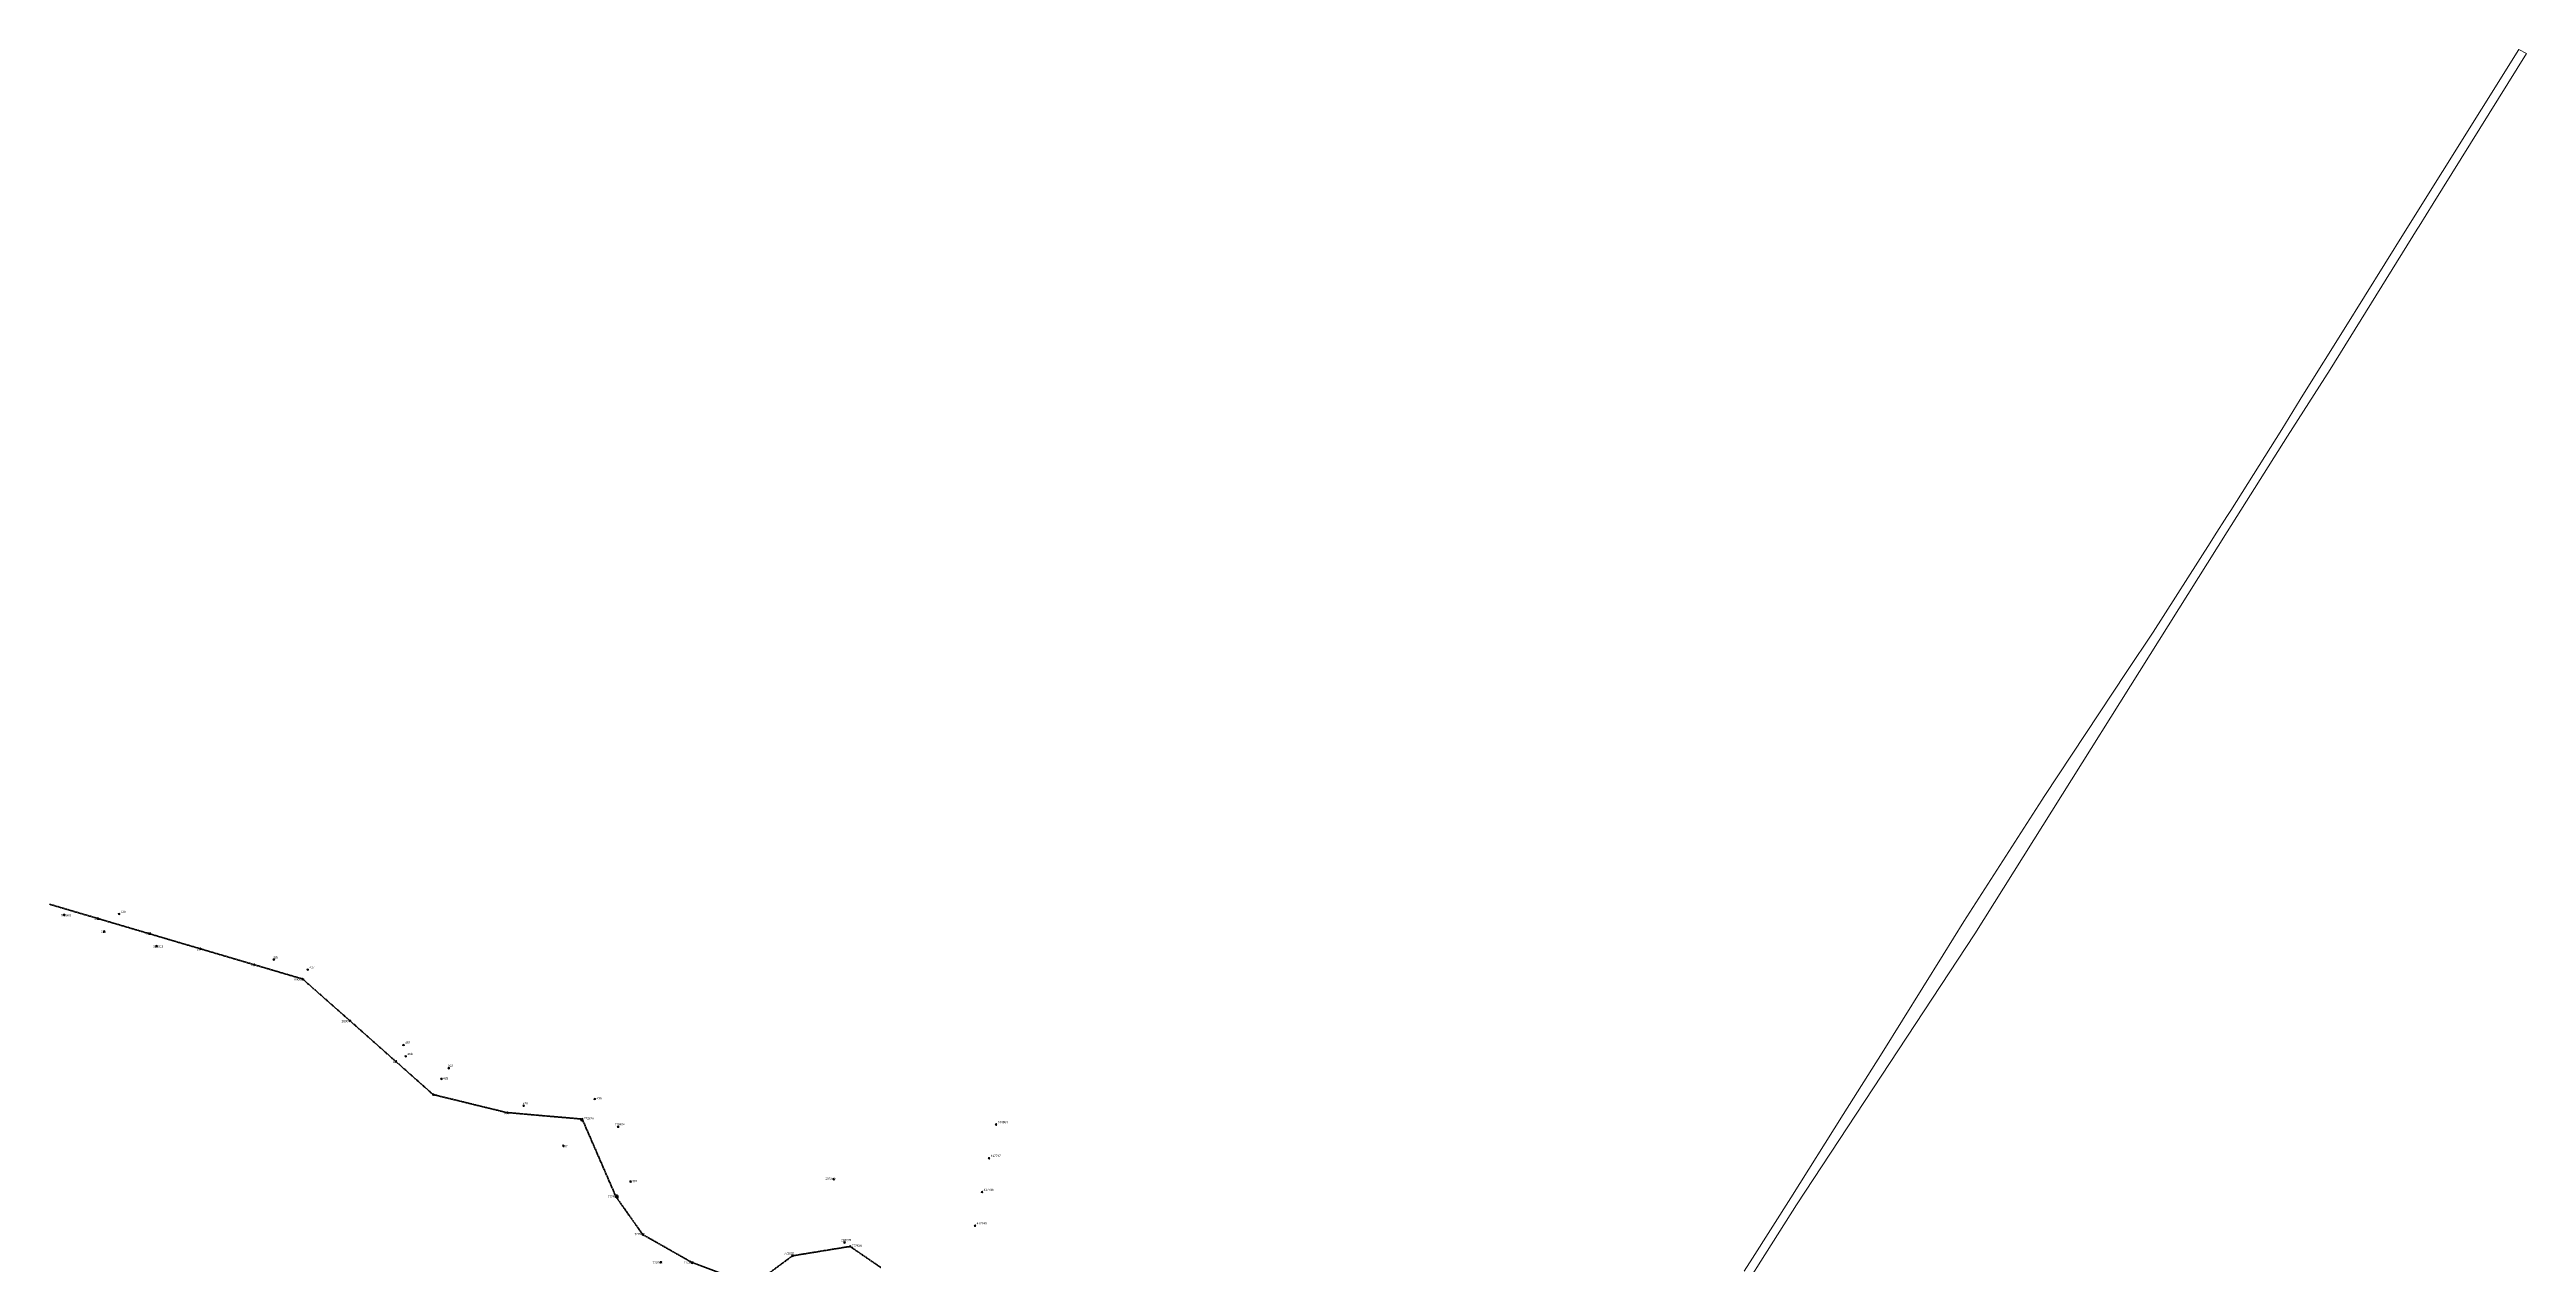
# Model space of a CAD drawing. Header units: metres. Extents: x 0 to 307451, y 0 to 6277344.
# Drawn here: x 304575 to 307451, y 6275934 to 6277344 of the extents above; entities that cross this region are included whole.
import ezdxf
from ezdxf.enums import TextEntityAlignment as Align

# ---------------------------------------------------------------- set-up
doc = ezdxf.new("R2010")
doc.units = ezdxf.units.M
doc.linetypes.add('Cable Exist OH', pattern=[1, 1, 0])
doc.layers.get('0').update_dxf_attribs({"color": 6})
for name, color, linetype, lineweight in [('_User Miscellaneous1', 30, 'Continuous', 13), ('_User_HV_Exist', 1, 'Continuous', 35), ('Cadastre Developer_SP_NEW', 92, 'Continuous', 15), ('Cadastre Land Parcels_SP_EXT', 118, 'Continuous', 15)]:
    doc.layers.add(name, color=color, linetype=linetype, lineweight=lineweight)
doc.styles.add('POLE_LABEL', font='arial.ttf', dxfattribs={"height": 2})
doc.styles.get("Standard").update_dxf_attribs({"font": 'arial.ttf'})

# ---------------------------------------------------------------- blocks, each defined once
blk = doc.blocks.new('POLE_EXT')
blk.add_hatch(color=256).paths.add_polyline_path([(-1, 0, 1), (1, 0, 1)])
blk.add_lwpolyline([(-1, 0, 1), (1, 0, 1)], format="xyb", close=True)
at = {"flags": 8}
blk.add_attdef('pNumber', text='', height=2, dxfattribs=at).set_placement((2.5, 2.5), align=Align.MIDDLE_CENTER)
at = {"style": 'POLE_LABEL', "flags": 9}
for tag, p in [('STRUCTURE_PLANT_NUMBER', (1.4, 0)), ('STREET_CODE', (1.4, -0.2))]:
    blk.add_attdef(tag, text='', height=0.2, dxfattribs=at).set_placement(p, align=Align.MIDDLE_LEFT)
at = {"flags": 9}
for tag, p in [('OWNED_BY', (1.4, -0.4)), ('PARENT', (1.4, -0.6)), ('SPECIAL_USE', (1.4, -0.8)), ('STATE', (1.4, -1)), ('USAGE', (1.4, -1.2)), ('cLV', (1.4, -1.4)), ('hDepth', (1.4, -1.6)), ('hDia', (1.4, -1.8)), ('cHV', (1.4, -2)), ('LBRACKET', (1.4, -2.2)), ('LExisting', (1.4, -2.4)), ('LANTNUMBER', (1.4, -2.6)), ('LOther', (1.4, -2.8)), ('LRemove', (1.4, -3)), ('LEGEND', (1.4, -3.2)), ('cLinedev', (1.4, -3.4)), ('LOCATION', (1.4, -3.6)), ('pExisting', (1.4, -3.8)), ('PFNUMBER', (1.4, -4)), ('NEWPFNUMBER', (1.4, -4.2)), ('pFooting', (1.4, -4.4)), ('pNew', (1.4, -4.6)), ('pRelocate', (1.4, -5)), ('pRemove', (1.4, -5.2)), ('pReplace', (1.4, -5.4)), ('pStay', (1.4, -5.6)), ('pType', (1.4, -5.8)), ('cspan', (1.4, -6)), ('STREETNAME', (1.4, -6.2)), ('SUBURB', (1.4, -6.4)), ('NOTES', (1.4, -6.6)), ('MAINTAINED_BY', (1.4, -6.8)), ('OPERATED_BY', (1.4, -7))]:
    blk.add_attdef(tag, text='', height=0.2, dxfattribs=at).set_placement(p, align=Align.MIDDLE_LEFT)
at = {"flags": 1}
blk.add_attdef('Z', (1.4, -7.3), '', height=0.2, dxfattribs=at)

msp = doc.modelspace()

# ---------------------------------------------------------------- linework, layer by layer
at = {"layer": '_User_HV_Exist', "linetype": 'Cable Exist OH'}
for points in [[(304575.2009, 6276351.8509), (304869.0565, 6276265.0595)], [(304869.0565, 6276265.0595), (304923.816, 6276216.7358), (305020.5345, 6276130.9533), (305106.3694, 6276109.9333)], [(305106.3688, 6276110.0797), (305193.5326, 6276102.4399)], [(305193.5351, 6276102.7354), (305232.9667, 6276012.0569)], [(305233.0169, 6276012.0916), (305263.9139, 6275968.45), (305321.3885, 6275935.8596), (305391.6455, 6275909.5985), (305437.7002, 6275943.7611), (305504.6477, 6275954.6551), (305540.2841, 6275930.2128)]]:
    msp.add_lwpolyline(points, dxfattribs=at)
at = {"layer": '_User_HV_Exist', "linetype": 'Continuous'}
for points in [[(305191.6481, 6276102.6185, 0.56292186), (305194.6779, 6276100.5255)], [(305233.8609, 6276010.3293, 0.999990555), (305232.4425, 6276014.0906)]]:
    msp.add_lwpolyline(points, format="xyb", dxfattribs=at)
at = {"layer": 'Cadastre Developer_SP_NEW', "linetype": 'Continuous'}
msp.add_lwpolyline([(306550.905, 6275919.769), (306562.13, 6275937.498), (306603.408, 6276002.769), (306810.341, 6276317.698), (307103.436, 6276783.967), (307173.421, 6276895.229), (307223.081, 6276972.7), (307324.082, 6277135.363), (307325.685, 6277137.946), (307326.275, 6277138.924), (307342.53, 6277165.253), (307450.963, 6277339.305), (307441.964, 6277343.926), (307310.285, 6277133.05), (307239.409, 6277019.546), (307193.294, 6276945.696), (307188.411, 6276937.874), (307166.835, 6276902.981), (307107.663, 6276808.954), (307103.093, 6276801.81), (307088.788, 6276779.421), (307083.744, 6276771.528), (307017.422, 6276667.762), (306986.948, 6276621.822), (306891.168, 6276477.02), (306888.24, 6276472.636), (306797.764, 6276331.826), (306773.724, 6276293.24), (306702.954, 6276179.418), (306657.72, 6276107.79), (306596.735, 6276011.137), (306552.422, 6275941.226), (306542.649, 6275925.815)], dxfattribs=at)
at = {"layer": 'Cadastre Land Parcels_SP_EXT', "linetype": 'Continuous'}
msp.add_lwpolyline([(306550.905, 6275919.769), (306562.13, 6275937.498), (306603.408, 6276002.769), (306810.341, 6276317.698), (307103.436, 6276783.967), (307173.421, 6276895.229), (307223.081, 6276972.7), (307324.082, 6277135.363), (307325.685, 6277137.946), (307326.275, 6277138.924), (307342.53, 6277165.253), (307450.963, 6277339.305), (307441.964, 6277343.926), (307310.285, 6277133.05), (307239.409, 6277019.546), (307193.294, 6276945.696), (307188.411, 6276937.874), (307166.835, 6276902.981), (307107.663, 6276808.954), (307103.093, 6276801.81), (307088.788, 6276779.421), (307083.744, 6276771.528), (307017.422, 6276667.762), (306986.948, 6276621.822), (306891.168, 6276477.02), (306888.24, 6276472.636), (306797.764, 6276331.826), (306773.724, 6276293.24), (306702.954, 6276179.418), (306657.72, 6276107.79), (306596.735, 6276011.137), (306552.422, 6275941.226), (306542.649, 6275925.815)], dxfattribs=at)

# ---------------------------------------------------------------- block references
at = {"layer": '_User Miscellaneous1'}
ref = msp.add_blockref('POLE_EXT', (304592.1214, 6276339.5113), dxfattribs=at)
ref.add_attrib('ASSET_NUM', '283043', dxfattribs={"layer": '0', "height": 2.5, "rotation": 1.0000001, "style": 'POLE_LABEL'}).set_placement((304594.1214, 6276340.2613), align=Align.TOP_CENTER)
ref = msp.add_blockref('POLE_EXT', (304631.2029, 6276335.3101), dxfattribs=at)
ref.add_attrib('ASSET_NUM', '293', dxfattribs={"layer": '0', "height": 2.5, "style": 'POLE_LABEL'}).set_placement((304633.2029, 6276336.0601), align=Align.TOP_RIGHT)
ref = msp.add_blockref('POLE_EXT', (304655.9284, 6276340.5682), dxfattribs=at)
ref.add_attrib('ASSET_NUM', '425', dxfattribs={"layer": '0', "height": 2.5, "rotation": 359.9434914, "style": 'POLE_LABEL'}).set_placement((304657.9284, 6276341.3182), align=Align.BOTTOM_LEFT)
ref = msp.add_blockref('POLE_EXT', (304638.7414, 6276320.3024), dxfattribs=at)
ref.add_attrib('ASSET_NUM', '521', dxfattribs={"layer": '0', "height": 2.5, "rotation": 359.5092785, "style": 'POLE_LABEL'}).set_placement((304640.7414, 6276321.0524), align=Align.TOP_RIGHT)
ref = msp.add_blockref('POLE_EXT', (304691.3164, 6276317.5551), dxfattribs=at)
ref.add_attrib('ASSET_NUM', '296', dxfattribs={"layer": '0', "height": 2.5, "style": 'POLE_LABEL'}).set_placement((304693.3164, 6276318.3051), align=Align.MIDDLE_RIGHT)
ref = msp.add_blockref('POLE_EXT', (304699.2761, 6276303.3057), dxfattribs=at)
ref.add_attrib('ASSET_NUM', '328913', dxfattribs={"layer": '0', "height": 2.5, "style": 'POLE_LABEL'}).set_placement((304701.2761, 6276304.0557), align=Align.TOP_CENTER)
ref = msp.add_blockref('POLE_EXT', (304749.9254, 6276300.2447), dxfattribs=at)
ref.add_attrib('ASSET_NUM', '297', dxfattribs={"layer": '0', "height": 2.5, "style": 'POLE_LABEL'}).set_placement((304751.9254, 6276300.9947), align=Align.TOP_RIGHT)
ref = msp.add_blockref('POLE_EXT', (304812.6155, 6276281.7291), dxfattribs=at)
ref.add_attrib('ASSET_NUM', '298', dxfattribs={"layer": '0', "height": 2.5, "style": 'POLE_LABEL'}).set_placement((304814.6155, 6276282.4791), align=Align.TOP_RIGHT)
ref = msp.add_blockref('POLE_EXT', (304835.6091, 6276287.5899), dxfattribs=at)
ref.add_attrib('ASSET_NUM', '426', dxfattribs={"layer": '0', "height": 2.5, "rotation": 0.0328794, "style": 'POLE_LABEL'}).set_placement((304837.6091, 6276288.3399), align=Align.BOTTOM_CENTER)
ref = msp.add_blockref('POLE_EXT', (304869.0565, 6276265.0595), dxfattribs=at)
ref.add_attrib('ASSET_NUM', '890668', dxfattribs={"layer": '0', "height": 2.5, "style": 'POLE_LABEL'}).set_placement((304871.0565, 6276265.8095), align=Align.TOP_RIGHT)
ref = msp.add_blockref('POLE_EXT', (304875.0304, 6276275.9499), dxfattribs=at)
ref.add_attrib('ASSET_NUM', '427', dxfattribs={"layer": '0', "height": 2.5, "rotation": 0.003819, "style": 'POLE_LABEL'}).set_placement((304877.0304, 6276276.6999), align=Align.BOTTOM_LEFT)
ref = msp.add_blockref('POLE_EXT', (304923.8691, 6276216.7536), dxfattribs=at)
ref.add_attrib('ASSET_NUM', '283041', dxfattribs={"layer": '0', "height": 2.5, "rotation": 1.0000001, "style": 'POLE_LABEL'}).set_placement((304925.8691, 6276217.5036), align=Align.TOP_RIGHT)
ref = msp.add_blockref('POLE_EXT', (304986.1703, 6276188.4151), dxfattribs=at)
ref.add_attrib('ASSET_NUM', '457', dxfattribs={"layer": '0', "height": 2.5, "style": 'POLE_LABEL'}).set_placement((304988.1703, 6276189.1651), align=Align.BOTTOM_LEFT)
ref = msp.add_blockref('POLE_EXT', (304988.7489, 6276175.3658), dxfattribs=at)
ref.add_attrib('ASSET_NUM', '458', dxfattribs={"layer": '0', "height": 2.5, "style": 'POLE_LABEL'}).set_placement((304990.7489, 6276176.1158), align=Align.BOTTOM_LEFT)
ref = msp.add_blockref('POLE_EXT', (304977.4988, 6276169.3509), dxfattribs=at)
ref.add_attrib('ASSET_NUM', '301', dxfattribs={"layer": '0', "height": 2.5, "style": 'POLE_LABEL'}).set_placement((304979.4988, 6276170.1009), align=Align.TOP_RIGHT)
ref = msp.add_blockref('POLE_EXT', (305030.1584, 6276149.1181), dxfattribs=at)
ref.add_attrib('ASSET_NUM', '428', dxfattribs={"layer": '0', "height": 2.5, "rotation": 0.0143173, "style": 'POLE_LABEL'}).set_placement((305032.1584, 6276149.8681), align=Align.MIDDLE_LEFT)
ref = msp.add_blockref('POLE_EXT', (305038.7024, 6276161.5083), dxfattribs=at)
ref.add_attrib('ASSET_NUM', '303', dxfattribs={"layer": '0', "height": 2.5, "rotation": 359.988528, "style": 'POLE_LABEL'}).set_placement((305040.7024, 6276162.2583), align=Align.BOTTOM_CENTER)
ref = msp.add_blockref('POLE_EXT', (305020.5345, 6276130.9534), dxfattribs=at)
ref.add_attrib('ASSET_NUM', '466', dxfattribs={"layer": '0', "height": 2.5, "rotation": 359.6360936, "style": 'POLE_LABEL'}).set_placement((305022.5345, 6276131.7034), align=Align.TOP_CENTER)
ref = msp.add_blockref('POLE_EXT', (305125.6614, 6276117.9259), dxfattribs=at)
ref.add_attrib('ASSET_NUM', '429', dxfattribs={"layer": '0', "height": 2.5, "style": 'POLE_LABEL'}).set_placement((305127.6614, 6276118.6759), align=Align.BOTTOM_CENTER)
ref = msp.add_blockref('POLE_EXT', (305208.2098, 6276125.7514), dxfattribs=at)
ref.add_attrib('ASSET_NUM', '430', dxfattribs={"layer": '0', "height": 2.5, "style": 'POLE_LABEL'}).set_placement((305210.2098, 6276126.5014), align=Align.MIDDLE_LEFT)
ref = msp.add_blockref('POLE_EXT', (305106.3694, 6276109.9333), dxfattribs=at)
ref.add_attrib('ASSET_NUM', '304', dxfattribs={"layer": '0', "height": 2.5, "style": 'POLE_LABEL'}).set_placement((305108.3694, 6276110.6833), align=Align.TOP_RIGHT)
ref = msp.add_blockref('POLE_EXT', (305193.6798, 6276102.3662), dxfattribs=at)
ref.add_attrib('ASSET_NUM', '772620', dxfattribs={"layer": '0', "height": 2.5, "rotation": 1.0000001, "style": 'POLE_LABEL'}).set_placement((305195.6798, 6276103.1162), align=Align.MIDDLE_LEFT)
ref = msp.add_blockref('POLE_EXT', (305235.3087, 6276093.5998), dxfattribs=at)
ref.add_attrib('ASSET_NUM', '779674', dxfattribs={"layer": '0', "height": 2.5, "style": 'POLE_LABEL'}).set_placement((305237.3087, 6276094.3498), align=Align.BOTTOM_CENTER)
ref = msp.add_blockref('POLE_EXT', (305674.064, 6276096.179), dxfattribs=at)
ref.add_attrib('ASSET_NUM', '744864', dxfattribs={"layer": '0', "height": 2.5, "style": 'POLE_LABEL'}).set_placement((305676.064, 6276096.929), align=Align.BOTTOM_LEFT)
ref = msp.add_blockref('POLE_EXT', (305171.6853, 6276071.4908), dxfattribs=at)
ref.add_attrib('ASSET_NUM', '307', dxfattribs={"layer": '0', "height": 2.5, "style": 'POLE_LABEL'}).set_placement((305173.6853, 6276072.2408), align=Align.TOP_CENTER)
ref = msp.add_blockref('POLE_EXT', (305485.6027, 6276032.6298), dxfattribs=at)
ref.add_attrib('ASSET_NUM', '283040', dxfattribs={"layer": '0', "height": 2.5, "rotation": 1, "style": 'POLE_LABEL'}).set_placement((305487.6027, 6276033.3798), align=Align.MIDDLE_RIGHT)
ref = msp.add_blockref('POLE_EXT', (305665.939, 6276057.008), dxfattribs=at)
ref.add_attrib('ASSET_NUM', '417747', dxfattribs={"layer": '0', "height": 2.5, "style": 'POLE_LABEL'}).set_placement((305667.939, 6276057.758), align=Align.BOTTOM_LEFT)
ref = msp.add_blockref('POLE_EXT', (305232.9796, 6276012.0833), dxfattribs=at)
ref.add_attrib('ASSET_NUM', '772621', dxfattribs={"layer": '0', "height": 2.5, "rotation": 1.0000001, "style": 'POLE_LABEL'}).set_placement((305234.9796, 6276012.8333), align=Align.MIDDLE_RIGHT)
ref = msp.add_blockref('POLE_EXT', (305249.7858, 6276029.7705), dxfattribs=dict(at, rotation=359.9930972400537))
ref.add_attrib('ASSET_NUM', '309', dxfattribs={"layer": '0', "height": 2.5, "rotation": 359.9946484, "style": 'POLE_LABEL'}).set_placement((305251.7858, 6276030.5205), align=Align.MIDDLE_LEFT)
ref = msp.add_blockref('POLE_EXT', (305657.813, 6276017.837), dxfattribs=at)
ref.add_attrib('ASSET_NUM', '417746', dxfattribs={"layer": '0', "height": 2.5, "style": 'POLE_LABEL'}).set_placement((305659.813, 6276018.587), align=Align.BOTTOM_LEFT)
ref = msp.add_blockref('POLE_EXT', (305649.688, 6275978.665), dxfattribs=at)
ref.add_attrib('ASSET_NUM', '417745', dxfattribs={"layer": '0', "height": 2.5, "style": 'POLE_LABEL'}).set_placement((305651.688, 6275979.415), align=Align.BOTTOM_LEFT)
ref = msp.add_blockref('POLE_EXT', (305263.9843, 6275968.4069), dxfattribs=at)
ref.add_attrib('ASSET_NUM', '772622', dxfattribs={"layer": '0', "height": 2.5, "rotation": 1.0000001, "style": 'POLE_LABEL'}).set_placement((305265.9843, 6275969.1569), align=Align.MIDDLE_RIGHT)
ref = msp.add_blockref('POLE_EXT', (305498.2301, 6275959.2489), dxfattribs=at)
ref.add_attrib('ASSET_NUM', '283039', dxfattribs={"layer": '0', "height": 2.5, "rotation": 1.0000001, "style": 'POLE_LABEL'}).set_placement((305500.2301, 6275959.9989), align=Align.BOTTOM_CENTER)
ref = msp.add_blockref('POLE_EXT', (305504.6477, 6275954.6551), dxfattribs=at)
ref.add_attrib('ASSET_NUM', '772626', dxfattribs={"layer": '0', "height": 2.5, "rotation": 1.0000001, "style": 'POLE_LABEL'}).set_placement((305506.6477, 6275955.4051), align=Align.MIDDLE_LEFT)
ref = msp.add_blockref('POLE_EXT', (305284.9761, 6275936.3119), dxfattribs=at)
ref.add_attrib('ASSET_NUM', '773700', dxfattribs={"layer": '0', "height": 2.5, "rotation": 1.0000001, "style": 'POLE_LABEL'}).set_placement((305286.9761, 6275937.0619), align=Align.TOP_RIGHT)
ref = msp.add_blockref('POLE_EXT', (305321.2422, 6275935.6297), dxfattribs=at)
ref.add_attrib('ASSET_NUM', '772623', dxfattribs={"layer": '0', "height": 2.5, "rotation": 1.0000001, "style": 'POLE_LABEL'}).set_placement((305323.2422, 6275936.3797), align=Align.MIDDLE_RIGHT)
ref = msp.add_blockref('POLE_EXT', (305437.7003, 6275943.7611), dxfattribs=at)
ref.add_attrib('ASSET_NUM', '772625', dxfattribs={"layer": '0', "height": 2.5, "rotation": 1.0000001, "style": 'POLE_LABEL'}).set_placement((305439.7003, 6275944.5111), align=Align.BOTTOM_RIGHT)

doc.saveas('drawing.dxf')
